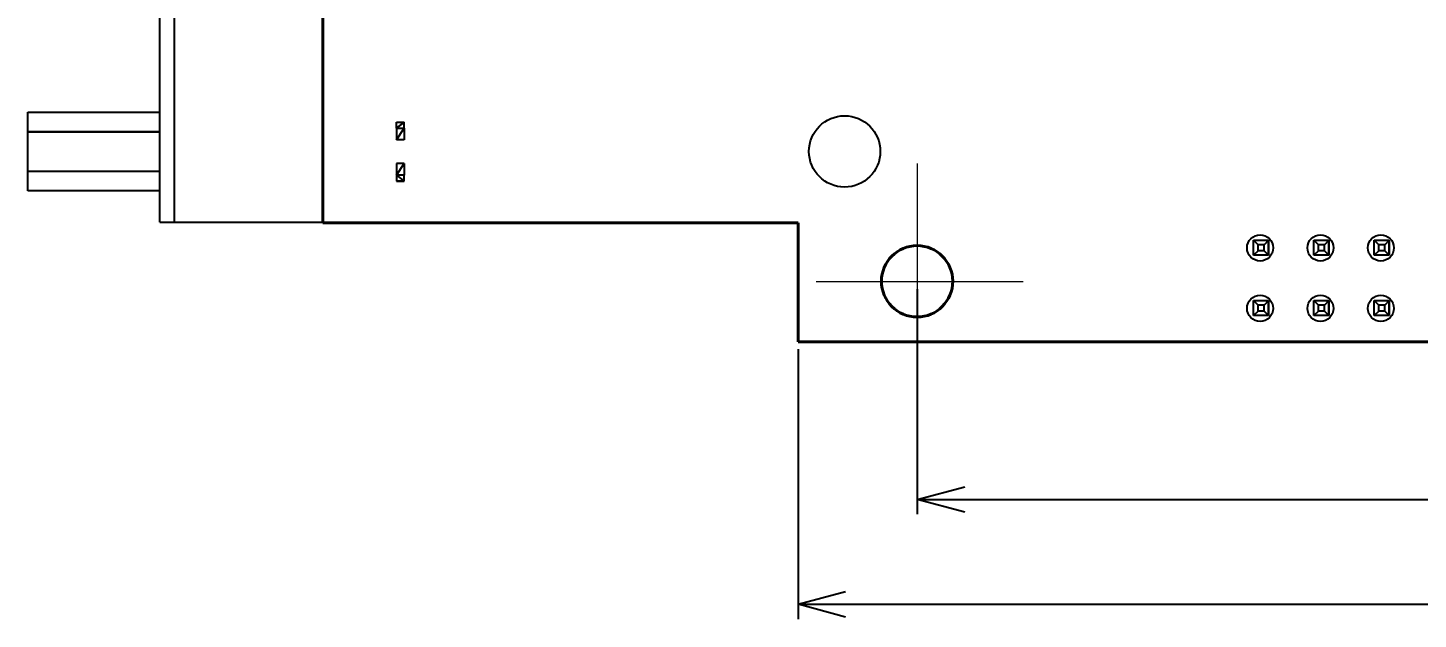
# Paper-space layout 'Layout1' of a CAD drawing. Header units: millimetres. Extents: x 0 to 841, y 0 to 594.
# Drawn here: x 487.4 to 604.4, y 310.3 to 360 of the extents above; entities that cross this region are included whole.
import ezdxf

# ---------------------------------------------------------------- set-up
doc = ezdxf.new("R2010")
doc.units = ezdxf.units.MM
doc.layers.get('0').update_dxf_attribs({"lineweight": 50})
doc.styles.add('GOST-2.304_Type-B_italic', font='GOST Common Italic.ttf')
doc.dimstyles.new('ISO-25', dxfattribs={"dimtxt": 2.5, "dimasz": 2.5, "dimexe": 1.25, "dimexo": 0.625, "dimtad": 1, "dimtxsty": 'Standard', "dimcen": 2.5, "dimadec": 0, "dimazin": 0, "dimtfac": 1, "dimtmove": 0, "dimatfit": 3, "dimfxl": 1, "dimarcsym": 0})

# ---------------------------------------------------------------- blocks, each defined once
blk = doc.blocks.new('_Open30')
at = {"color": 0, "linetype": 'ByBlock', "lineweight": -2}
for p, q in [((-1, 0.268), (0, 0)), ((0, 0), (-1, -0.268)), ((0, 0), (-1, 0))]:
    blk.add_line(p, q, dxfattribs=at)
blk = doc.blocks.new('*D74')
at = {"color": 0, "lineweight": -2, "transparency": 16777216}
for p, q in [((562.22, 338.06), (562.22, 319.13)), ((702.24, 338.09), (702.24, 319.13)), ((566.22, 320.38), (698.24, 320.38))]:
    blk.add_line(p, q, dxfattribs=at)
at = {"layer": 'Defpoints', "color": 0, "lineweight": 20, "transparency": 16777216}
for p in [(562.22, 338.68), (702.24, 338.71), (702.24, 320.38)]:
    blk.add_point(p, dxfattribs=at)
at = {"color": 0, "lineweight": -2, "transparency": 16777216, "xscale": 4, "yscale": 4, "zscale": 4, "rotation": 180}
blk.add_blockref('_Open30', (562.22, 320.38), dxfattribs=at)
at = {"color": 0, "lineweight": -2, "transparency": 16777216, "xscale": 4, "yscale": 4, "zscale": 4}
blk.add_blockref('_Open30', (702.24, 320.38), dxfattribs=at)
at = {"color": 0, "lineweight": 20, "transparency": 16777216, "insert": (648.36, 323.4), "char_height": 4, "attachment_point": 5, "style": 'GOST-2.304_Type-B_italic'}
blk.add_mtext('70±0,1', dxfattribs=at)
blk = doc.blocks.new('*D78')
at = {"color": 0, "lineweight": -2, "transparency": 16777216}
for p, q in [((552.19, 333.02), (552.19, 310.31)), ((712.19, 333.02), (712.19, 310.31)), ((556.19, 311.56), (708.19, 311.56))]:
    blk.add_line(p, q, dxfattribs=at)
at = {"layer": 'Defpoints', "color": 0, "lineweight": 20, "transparency": 16777216}
for p in [(552.19, 333.65), (712.19, 333.65), (712.19, 311.56)]:
    blk.add_point(p, dxfattribs=at)
at = {"color": 0, "lineweight": -2, "transparency": 16777216, "xscale": 4, "yscale": 4, "zscale": 4, "rotation": 180}
blk.add_blockref('_Open30', (552.19, 311.56), dxfattribs=at)
at = {"color": 0, "lineweight": -2, "transparency": 16777216, "xscale": 4, "yscale": 4, "zscale": 4}
blk.add_blockref('_Open30', (712.19, 311.56), dxfattribs=at)
at = {"color": 0, "lineweight": 20, "transparency": 16777216, "insert": (647.08, 314.18), "char_height": 4, "attachment_point": 5, "style": 'GOST-2.304_Type-B_italic'}
blk.add_mtext('80*', dxfattribs=at)

psp = doc.layouts.get("Layout1")

# ---------------------------------------------------------------- linework, layer by layer
at = {"color": 18, "linetype": 'Continuous', "lineweight": 40, "true_color": 0x000000}
for p, q in [((512.194, 343.648), (512.194, 523.646)), ((552.194, 343.648), (512.194, 343.648)), ((552.194, 333.648), (552.194, 343.648)), ((712.192, 333.648), (552.194, 333.648))]:
    psp.add_line(p, q, dxfattribs=at)
at = {"color": 18, "linetype": 'Continuous', "lineweight": 25, "true_color": 0x000000}
for p, q in [((498.487, 343.692), (498.487, 422.736)), ((499.721, 343.692), (499.721, 422.736)), ((487.377, 351.287), (487.377, 352.938)), ((487.377, 352.938), (498.487, 352.938)), ((487.377, 351.287), (487.377, 351.286)), ((487.382, 351.287), (487.377, 351.286)), ((498.487, 351.287), (487.377, 351.287)), ((487.377, 347.984), (487.377, 351.286)), ((487.377, 351.286), (498.487, 351.286)), ((518.389, 352.112), (519.051, 352.112)), ((518.389, 351.617), (518.389, 352.112)), ((519.051, 352.112), (518.389, 351.617)), ((518.389, 351.616), (519.051, 352.111)), ((518.389, 351.617), (518.389, 351.616)), ((518.389, 350.626), (519.051, 351.616)), ((518.389, 351.616), (518.389, 350.626)), ((518.389, 351.616), (519.051, 351.616)), ((518.72, 351.863), (518.719, 351.864)), ((518.72, 351.864), (518.72, 351.864)), ((519.051, 351.616), (519.051, 352.112)), ((519.051, 351.616), (519.051, 350.626)), ((519.051, 350.626), (518.389, 350.626)), ((518.389, 348.644), (518.389, 347.654)), ((518.389, 347.654), (519.051, 348.644)), ((519.051, 348.644), (518.389, 348.644)), ((519.051, 348.644), (519.051, 347.654)), ((487.377, 347.984), (498.487, 347.984)), ((487.377, 346.333), (487.377, 347.984)), ((518.389, 347.654), (518.389, 347.158)), ((519.051, 347.654), (518.389, 347.654)), ((518.389, 347.654), (519.051, 347.159)), ((519.051, 347.158), (519.051, 347.654)), ((498.487, 346.333), (487.377, 346.333)), ((519.051, 347.159), (518.389, 347.159)), ((518.39, 347.159), (518.389, 347.158)), ((518.389, 347.158), (519.051, 347.158)), ((498.487, 343.692), (499.721, 343.692)), ((499.721, 343.692), (512.194, 343.692)), ((590.894, 341.802), (590.513, 342.182)), ((590.513, 342.182), (591.773, 342.182)), ((590.513, 340.922), (590.513, 342.182)), ((591.394, 341.802), (590.894, 341.802)), ((590.894, 341.302), (590.894, 341.802)), ((591.773, 342.182), (591.394, 341.802)), ((591.394, 341.302), (591.394, 341.802)), ((591.773, 342.182), (591.773, 340.922)), ((591.773, 342.182), (591.773, 342.182)), ((591.773, 342.182), (591.774, 342.182)), ((591.774, 340.922), (591.774, 342.182)), ((595.974, 341.802), (595.593, 342.182)), ((595.593, 342.182), (596.853, 342.182)), ((595.593, 340.922), (595.593, 342.182)), ((596.474, 341.802), (595.974, 341.802)), ((595.974, 341.302), (595.974, 341.802)), ((596.853, 342.182), (596.474, 341.802)), ((596.474, 341.302), (596.474, 341.802)), ((596.853, 342.182), (596.854, 342.182)), ((596.853, 342.182), (596.853, 340.922)), ((596.853, 342.182), (596.853, 342.182)), ((596.854, 340.922), (596.854, 342.182)), ((601.054, 341.802), (600.673, 342.182)), ((600.673, 342.182), (601.933, 342.182)), ((600.673, 340.922), (600.673, 342.182)), ((601.554, 341.802), (601.054, 341.802)), ((601.054, 341.302), (601.054, 341.802)), ((601.933, 342.182), (601.554, 341.802)), ((601.554, 341.302), (601.554, 341.802)), ((601.933, 342.182), (601.934, 342.182)), ((601.933, 342.182), (601.933, 340.922)), ((601.933, 342.182), (601.933, 342.182)), ((601.934, 340.922), (601.934, 342.182)), ((590.894, 341.302), (590.513, 340.922)), ((591.773, 340.922), (590.513, 340.922)), ((591.394, 341.302), (590.894, 341.302)), ((591.773, 340.922), (591.394, 341.302)), ((591.773, 340.922), (591.773, 340.922)), ((591.774, 340.922), (591.773, 340.922)), ((595.974, 341.302), (595.593, 340.922)), ((596.853, 340.922), (595.593, 340.922)), ((596.474, 341.302), (595.974, 341.302)), ((596.853, 340.922), (596.474, 341.302)), ((596.854, 340.922), (596.853, 340.922)), ((596.853, 340.922), (596.853, 340.922)), ((601.054, 341.302), (600.673, 340.922)), ((601.933, 340.922), (600.673, 340.922)), ((601.554, 341.302), (601.054, 341.302)), ((601.933, 340.922), (601.554, 341.302)), ((601.934, 340.922), (601.933, 340.922)), ((601.933, 340.922), (601.933, 340.922)), ((590.894, 336.722), (590.513, 337.102)), ((590.513, 337.102), (591.773, 337.102)), ((590.513, 335.842), (590.513, 337.102)), ((591.773, 337.102), (591.394, 336.722)), ((591.773, 337.102), (591.774, 337.102)), ((591.773, 337.102), (591.773, 335.842)), ((591.773, 337.102), (591.773, 337.102)), ((591.774, 335.842), (591.774, 337.102)), ((595.974, 336.722), (595.593, 337.102)), ((595.593, 337.102), (596.853, 337.102)), ((595.593, 335.842), (595.593, 337.102)), ((596.853, 337.102), (596.474, 336.722)), ((596.853, 337.102), (596.854, 337.102)), ((596.853, 337.102), (596.853, 335.842)), ((596.853, 337.102), (596.853, 337.102)), ((596.854, 335.842), (596.854, 337.102)), ((601.054, 336.722), (600.673, 337.102)), ((600.673, 337.102), (601.933, 337.102)), ((600.673, 335.842), (600.673, 337.102)), ((601.933, 337.102), (601.554, 336.722)), ((601.933, 337.102), (601.933, 335.842)), ((601.933, 337.102), (601.933, 337.102)), ((601.933, 337.102), (601.934, 337.102)), ((601.934, 335.842), (601.934, 337.102)), ((590.894, 336.222), (590.513, 335.842)), ((591.773, 335.842), (590.513, 335.842)), ((591.394, 336.722), (590.894, 336.722)), ((590.894, 336.222), (590.894, 336.722)), ((591.394, 336.222), (590.894, 336.222)), ((591.394, 336.222), (591.394, 336.722)), ((591.773, 335.842), (591.394, 336.222)), ((591.774, 335.842), (591.773, 335.842)), ((591.773, 335.842), (591.773, 335.842)), ((595.974, 336.222), (595.593, 335.842)), ((596.853, 335.842), (595.593, 335.842)), ((596.474, 336.722), (595.974, 336.722)), ((595.974, 336.222), (595.974, 336.722)), ((596.474, 336.222), (595.974, 336.222)), ((596.474, 336.222), (596.474, 336.722)), ((596.853, 335.842), (596.474, 336.222)), ((596.854, 335.842), (596.853, 335.842)), ((596.853, 335.842), (596.853, 335.842)), ((601.054, 336.222), (600.673, 335.842)), ((601.933, 335.842), (600.673, 335.842)), ((601.554, 336.722), (601.054, 336.722)), ((601.054, 336.222), (601.054, 336.722)), ((601.554, 336.222), (601.054, 336.222)), ((601.554, 336.222), (601.554, 336.722)), ((601.933, 335.842), (601.554, 336.222)), ((601.933, 335.842), (601.933, 335.842)), ((601.934, 335.842), (601.933, 335.842))]:
    psp.add_line(p, q, dxfattribs=at)
at = {"color": 18, "lineweight": 20, "true_color": 0x000000}
for p, q in [((562.219, 348.633), (562.219, 330.09)), ((571.121, 338.684), (553.722, 338.684))]:
    psp.add_line(p, q, dxfattribs=at)
at = {"color": 18, "linetype": 'Continuous', "lineweight": 25, "true_color": 0x000000}
for centre, radius in [((556.106, 349.648), 3), ((591.064, 341.532), 1.1), ((596.144, 341.532), 1.1), ((601.224, 341.532), 1.1), ((591.064, 336.452), 1.1), ((596.144, 336.452), 1.1), ((601.224, 336.452), 1.1)]:
    psp.add_circle(centre, radius, dxfattribs=at)
at = {"color": 18, "linetype": 'Continuous', "lineweight": 40, "true_color": 0x000000}
psp.add_circle((562.202, 338.726), 3, dxfattribs=at)

# ---------------------------------------------------------------- dimensions: what is measured, and where the dimension line sits
at = {"color": 18, "lineweight": 20, "true_color": 0x000000}
for base, p1, p2, text, picture, middle in [((702.243, 320.375), (562.219, 338.684), (702.243, 338.715), '70±0,1', '*D74', (648.364, 320.375)), ((712.192, 311.558), (552.194, 333.648), (712.192, 333.648), '80*', '*D78', (647.076, 311.558))]:
    dim = psp.add_linear_dim(base=base, p1=p1, p2=p2, text=text, dimstyle='ISO-25', override={"dimtxt": 4, "dimasz": 4, "dimtxsty": 'GOST-2.304_Type-B_italic', "dimblk1": 'Open30', "dimblk2": 'Open30', "dimsah": 1}, dxfattribs=at)
    dim.commit()
    dim.dimension.update_dxf_attribs({"geometry": picture, "text_midpoint": middle, "dimtype": 160})

doc.saveas('drawing.dxf')
